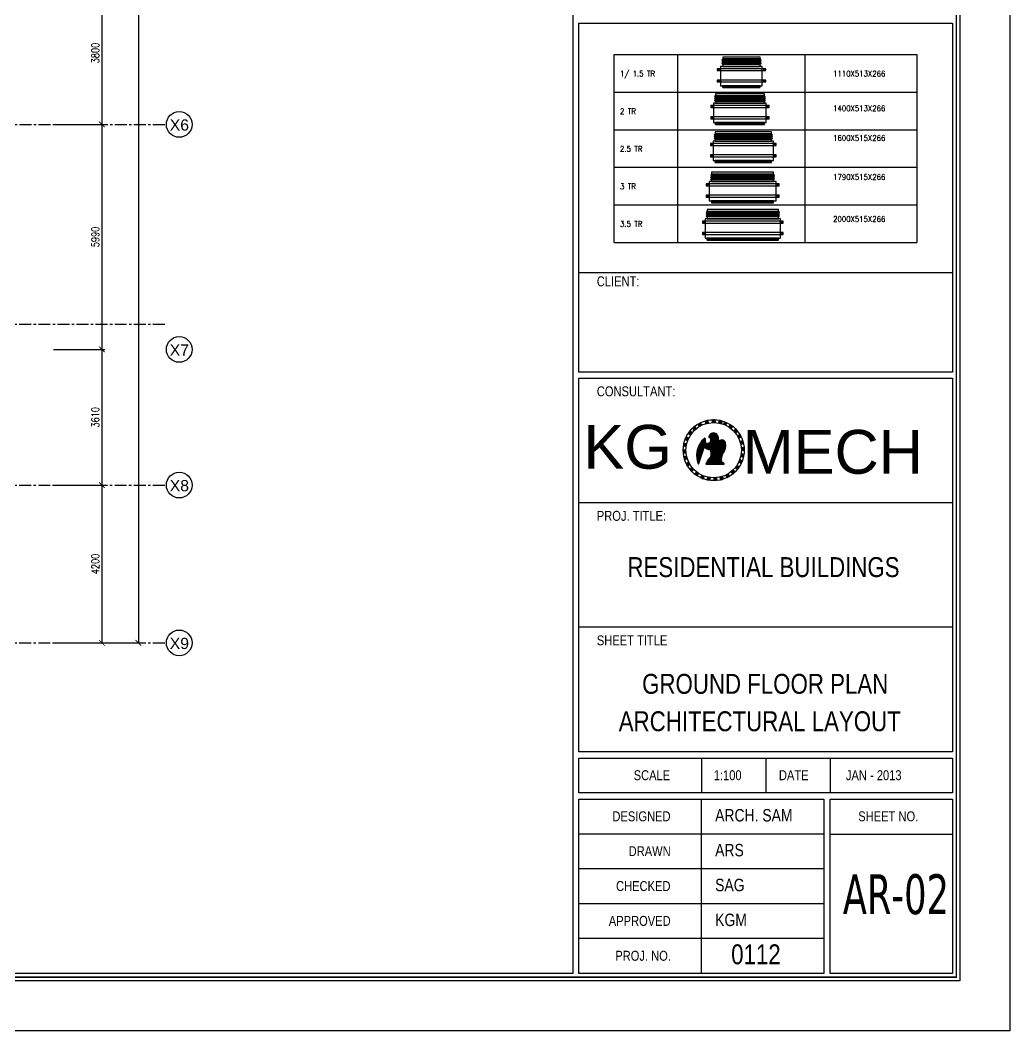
# Model space of a CAD drawing. Header units: millimetres. Extents: x -1288794 to 2153086, y -2701644 to -1335282.
# Drawn here: x 1125857 to 1152201, y -1519494 to -1492595 of the extents above; entities that cross this region are included whole.
import ezdxf
from ezdxf.enums import TextEntityAlignment as Align

# ---------------------------------------------------------------- set-up
doc = ezdxf.new("R2010")
doc.units = ezdxf.units.MM
doc.header["$LTSCALE"] = 100
doc.header["$PDMODE"] = 34
doc.linetypes.add('CENTER', pattern=[50.8, 31.75, -6.35, 6.35, -6.35])
for name, color, linetype in [('A-ANNO-DIMS', 1, 'Continuous'), ('A-ANNO-SYMB', 33, 'Continuous'), ('A-ANNO-TEXT', 8, 'Continuous'), ('A-GRID', 253, 'CENTER'), ('AC-HLTEXT', 100, 'Continuous'), ('DAIMENTION', 32, 'Continuous'), ('FCU-AC', 160, 'Continuous'), ('LOGO LINE', 7, 'Continuous'), ('LOGO1LINE', 7, 'Continuous'), ('TEXT', 4, 'Continuous')]:
    doc.layers.add(name, color=color, linetype=linetype)
doc.styles.add('ISTILO', font='sanss___.ttf', dxfattribs={"width": 0.8, "height": 400})
doc.styles.add('MKL', font='swisse.ttf')
doc.styles.add('ROMANS', font='romans.shx', dxfattribs={"width": 0.8})
doc.styles.add('SANSSERIF', font='sas_____.pfb')
doc.styles.add('TAHOMA', font='tahoma.ttf', dxfattribs={"width": 0.7})
doc.dimstyles.new('100 of DIM2', dxfattribs={"dimscale": 0, "dimtxt": 200, "dimasz": 150, "dimexe": 75, "dimexo": 200, "dimgap": 75, "dimtad": 1, "dimdec": 0, "dimrnd": 5, "dimzin": 0, "dimdsep": 46, "dimtxsty": 'ROMANS', "dimblk": 'ARCHTICK', "dimcen": 100, "dimclrd": 94, "dimclre": 94, "dimclrt": 2, "dimadec": 0, "dimazin": 0, "dimtfac": 1, "dimtdec": 0, "dimtofl": 0, "dimtmove": 2, "dimatfit": 3, "dimldrblk": 'OPEN90', "dimfxl": 75, "dimtolj": 1, "dimtzin": 0, "dimarcsym": 0})

# ---------------------------------------------------------------- blocks, each defined once
blk = doc.blocks.new('_ArchTick')
at = {"color": 0, "linetype": 'ByBlock', "const_width": 0.15}
blk.add_lwpolyline([(-0.5, -0.5), (0.5, 0.5)], dxfattribs=at)
blk = doc.blocks.new('*D607')
at = {"layer": 'A-ANNO-DIMS', "color": 94, "lineweight": -2, "ltscale": 3, "transparency": 16777216}
for p, q in [((1126848, -1473969), (1129078, -1473969)), ((1129003, -1473969), (1129003, -1509169)), ((1126848, -1509169), (1129078, -1509169))]:
    blk.add_line(p, q, dxfattribs=at)
at = {"layer": 'Defpoints', "color": 0, "ltscale": 3, "transparency": 16777216}
for p in [(1126648, -1473969), (1126648, -1509169), (1129003, -1509169)]:
    blk.add_point(p, dxfattribs=at)
at = {"layer": 'A-ANNO-DIMS', "color": 94, "lineweight": -2, "ltscale": 3, "transparency": 16777216, "xscale": 150, "yscale": 150, "zscale": 150}
for p, rotation in [((1129003, -1473969), 90), ((1129003, -1509169), 270)]:
    blk.add_blockref('_ArchTick', p, dxfattribs=dict(at, rotation=rotation))
at = {"layer": 'A-ANNO-DIMS', "color": 2, "ltscale": 3, "transparency": 16777216, "insert": (1128828, -1491569), "char_height": 200, "attachment_point": 5, "rotation": 90, "style": 'ROMANS'}
blk.add_mtext('\\A1;35200', dxfattribs=at)
blk = doc.blocks.new('_Open90')
at = {"color": 0, "linetype": 'ByBlock', "lineweight": -2}
for p, q in [((0, 0), (-1, 0)), ((-0.5, 0.5), (0, 0)), ((0, 0), (-0.5, -0.5))]:
    blk.add_line(p, q, dxfattribs=at)
blk = doc.blocks.new('*D612')
at = {"layer": 'A-ANNO-DIMS', "color": 94, "lineweight": -2, "ltscale": 3, "transparency": 16777216}
for p, q in [((1126739, -1491569), (1128106, -1491569)), ((1128031, -1491569), (1128031, -1495369)), ((1126739, -1495369), (1128106, -1495369))]:
    blk.add_line(p, q, dxfattribs=at)
at = {"layer": 'Defpoints', "color": 0, "ltscale": 3, "transparency": 16777216}
for p in [(1126539, -1491569), (1126539, -1495369), (1128031, -1495369)]:
    blk.add_point(p, dxfattribs=at)
at = {"layer": 'A-ANNO-DIMS', "color": 94, "lineweight": -2, "ltscale": 3, "transparency": 16777216, "xscale": 150, "yscale": 150, "zscale": 150}
for p, rotation in [((1128031, -1491569), 90), ((1128031, -1495369), 270)]:
    blk.add_blockref('_ArchTick', p, dxfattribs=dict(at, rotation=rotation))
at = {"layer": 'A-ANNO-DIMS', "color": 2, "ltscale": 3, "transparency": 16777216, "insert": (1127856, -1493469), "char_height": 200, "attachment_point": 5, "rotation": 90, "style": 'ROMANS'}
blk.add_mtext('\\A1;3800', dxfattribs=at)
blk = doc.blocks.new('*D613')
at = {"layer": 'A-ANNO-DIMS', "color": 94, "lineweight": -2, "ltscale": 3, "transparency": 16777216}
for p, q in [((1126739, -1495369), (1128106, -1495369)), ((1128031, -1495369), (1128031, -1501359)), ((1126739, -1501359), (1128106, -1501359))]:
    blk.add_line(p, q, dxfattribs=at)
at = {"layer": 'Defpoints', "color": 0, "ltscale": 3, "transparency": 16777216}
for p in [(1126539, -1495369), (1126539, -1501359), (1128031, -1501359)]:
    blk.add_point(p, dxfattribs=at)
at = {"layer": 'A-ANNO-DIMS', "color": 94, "lineweight": -2, "ltscale": 3, "transparency": 16777216, "xscale": 150, "yscale": 150, "zscale": 150}
for p, rotation in [((1128031, -1495369), 90), ((1128031, -1501359), 270)]:
    blk.add_blockref('_ArchTick', p, dxfattribs=dict(at, rotation=rotation))
at = {"layer": 'A-ANNO-DIMS', "color": 2, "ltscale": 3, "transparency": 16777216, "insert": (1127856, -1498364), "char_height": 200, "attachment_point": 5, "rotation": 90, "style": 'ROMANS'}
blk.add_mtext('\\A1;5990', dxfattribs=at)
blk = doc.blocks.new('*D614')
at = {"layer": 'A-ANNO-DIMS', "color": 94, "lineweight": -2, "ltscale": 3, "transparency": 16777216}
for p, q in [((1126739, -1501359), (1128106, -1501359)), ((1128031, -1501359), (1128031, -1504969)), ((1126739, -1504969), (1128106, -1504969))]:
    blk.add_line(p, q, dxfattribs=at)
at = {"layer": 'Defpoints', "color": 0, "ltscale": 3, "transparency": 16777216}
for p in [(1126539, -1501359), (1126539, -1504969), (1128031, -1504969)]:
    blk.add_point(p, dxfattribs=at)
at = {"layer": 'A-ANNO-DIMS', "color": 94, "lineweight": -2, "ltscale": 3, "transparency": 16777216, "xscale": 150, "yscale": 150, "zscale": 150}
for p, rotation in [((1128031, -1501359), 90), ((1128031, -1504969), 270)]:
    blk.add_blockref('_ArchTick', p, dxfattribs=dict(at, rotation=rotation))
at = {"layer": 'A-ANNO-DIMS', "color": 2, "ltscale": 3, "transparency": 16777216, "insert": (1127856, -1503164), "char_height": 200, "attachment_point": 5, "rotation": 90, "style": 'ROMANS'}
blk.add_mtext('\\A1;3610', dxfattribs=at)
blk = doc.blocks.new('*D615')
at = {"layer": 'A-ANNO-DIMS', "color": 94, "lineweight": -2, "ltscale": 3, "transparency": 16777216}
for p, q in [((1126739, -1504969), (1128106, -1504969)), ((1128031, -1504969), (1128031, -1509169)), ((1126739, -1509169), (1128106, -1509169))]:
    blk.add_line(p, q, dxfattribs=at)
at = {"layer": 'Defpoints', "color": 0, "ltscale": 3, "transparency": 16777216}
for p in [(1126539, -1504969), (1126539, -1509169), (1128031, -1509169)]:
    blk.add_point(p, dxfattribs=at)
at = {"layer": 'A-ANNO-DIMS', "color": 94, "lineweight": -2, "ltscale": 3, "transparency": 16777216, "xscale": 150, "yscale": 150, "zscale": 150}
for p, rotation in [((1128031, -1504969), 90), ((1128031, -1509169), 270)]:
    blk.add_blockref('_ArchTick', p, dxfattribs=dict(at, rotation=rotation))
at = {"layer": 'A-ANNO-DIMS', "color": 2, "ltscale": 3, "transparency": 16777216, "insert": (1127856, -1507069), "char_height": 200, "attachment_point": 5, "rotation": 90, "style": 'ROMANS'}
blk.add_mtext('\\A1;4200', dxfattribs=at)
blk = doc.blocks.new('fcu 3.5 tr')
at = {"layer": 'FCU-AC'}
h = blk.add_hatch(dxfattribs=at)
h.set_pattern_fill('NET', color=3)
h.paths.add_polyline_path([(100970, -1580238), (99070, -1580238), (99070, -1580288), (100970, -1580288)])
at = {"layer": 'FCU-AC', "color": 1}
for p, q in [((100970, -1579475), (99070, -1579475)), ((99070, -1579475), (99070, -1579525)), ((100970, -1579525), (100970, -1579475)), ((99070, -1579525), (100970, -1579525)), ((100970, -1579675), (99070, -1579675)), ((99070, -1579675), (99070, -1579725)), ((99070, -1579725), (100970, -1579725)), ((100970, -1579725), (100970, -1579675))]:
    blk.add_line(p, q, dxfattribs=at)
at = {"layer": 'FCU-AC'}
for p, q in [((99045, -1579550), (99070, -1579525)), ((100995, -1579550), (99045, -1579550)), ((99045, -1579550), (99070, -1579575)), ((99045, -1579600), (99070, -1579575)), ((100995, -1579600), (99045, -1579600)), ((99045, -1579600), (99070, -1579625)), ((99045, -1579650), (99070, -1579625)), ((100995, -1579650), (99045, -1579650)), ((99045, -1579650), (99070, -1579675)), ((100970, -1579525), (99070, -1579525)), ((100970, -1579575), (99070, -1579575)), ((100970, -1579575), (99070, -1579575)), ((100970, -1579625), (99070, -1579625)), ((100970, -1579625), (99070, -1579625)), ((100995, -1579550), (100970, -1579525)), ((100995, -1579550), (100970, -1579575)), ((100995, -1579600), (100970, -1579575)), ((100995, -1579600), (100970, -1579625)), ((100995, -1579650), (100970, -1579625)), ((100995, -1579650), (100970, -1579675))]:
    blk.add_line(p, q, dxfattribs=at)
blk.add_lwpolyline([(99020, -1580238), (101020, -1580238), (101020, -1579725), (99020, -1579725)], close=True, dxfattribs=at)
at = {"layer": 'FCU-AC', "color": 6}
for points in [[(98945, -1579838), (101095, -1579838), (101095, -1579788), (98945, -1579788)], [(98945, -1580138), (101095, -1580138), (101095, -1580088), (98945, -1580088)]]:
    blk.add_lwpolyline(points, close=True, dxfattribs=at)
at = {"layer": 'FCU-AC', "color": 3}
blk.add_lwpolyline([(99070, -1580288), (100970, -1580288), (100970, -1580238), (99070, -1580238)], close=True, dxfattribs=at)
at = {"layer": 'FCU-AC', "color": 6}
for centre in [(98982, -1579813), (101057, -1579813), (98982, -1580113), (101057, -1580113)]:
    blk.add_circle(centre, 12.5, dxfattribs=at)
blk = doc.blocks.new('fcu-1    1.5 tr')
h = blk.add_hatch()
h.set_pattern_fill('NET', color=3)
h.paths.add_polyline_path([(78733, -1589179), (77733, -1589179), (77733, -1589229), (78733, -1589229)])
at = {"color": 3}
blk.add_lwpolyline([(77733, -1589229), (78733, -1589229), (78733, -1589179), (77733, -1589179)], close=True, dxfattribs=at)
at = {"layer": 'FCU-AC', "color": 5}
for p, q in [((77733, -1588466), (77708, -1588491)), ((78758, -1588491), (77708, -1588491)), ((77733, -1588516), (77708, -1588491)), ((77733, -1588516), (77708, -1588541)), ((78758, -1588541), (77708, -1588541)), ((77733, -1588566), (77708, -1588541)), ((77733, -1588566), (77708, -1588591)), ((78758, -1588591), (77708, -1588591)), ((77733, -1588616), (77708, -1588591)), ((78733, -1588516), (77733, -1588516)), ((78733, -1588566), (77733, -1588566)), ((78758, -1588491), (78733, -1588466)), ((78758, -1588491), (78733, -1588516)), ((78758, -1588541), (78733, -1588516)), ((78758, -1588541), (78733, -1588566)), ((78758, -1588591), (78733, -1588566)), ((78758, -1588591), (78733, -1588616))]:
    blk.add_line(p, q, dxfattribs=at)
at = {"layer": 'FCU-AC', "color": 1}
for p, q in [((78733, -1588416), (77733, -1588416)), ((77733, -1588416), (77733, -1588466)), ((77733, -1588466), (78733, -1588466)), ((78733, -1588616), (77733, -1588616)), ((77733, -1588616), (77733, -1588666)), ((78733, -1588466), (78733, -1588416)), ((78733, -1588666), (78733, -1588616)), ((77733, -1588666), (78733, -1588666))]:
    blk.add_line(p, q, dxfattribs=at)
at = {"layer": 'FCU-AC'}
for p, q in [((78733, -1588466), (77733, -1588466)), ((78788, -1588666), (77678, -1588666)), ((77678, -1588666), (77678, -1589179)), ((78788, -1589179), (78788, -1588666)), ((77678, -1589179), (78788, -1589179))]:
    blk.add_line(p, q, dxfattribs=at)
at = {"layer": 'FCU-AC', "color": 2}
for p, q in [((78733, -1588516), (77733, -1588516)), ((78733, -1588566), (77733, -1588566))]:
    blk.add_line(p, q, dxfattribs=at)
at = {"layer": 'FCU-AC', "color": 6}
for points in [[(77583, -1588779), (78883, -1588779), (78883, -1588729), (77583, -1588729)], [(77583, -1589079), (78883, -1589079), (78883, -1589029), (77583, -1589029)]]:
    blk.add_lwpolyline(points, close=True, dxfattribs=at)
for centre in [(77629, -1588755), (78837, -1588755), (77629, -1589055), (78837, -1589055)]:
    blk.add_circle(centre, 12.5, dxfattribs=at)
blk = doc.blocks.new('fcu 2 tr')
h = blk.add_hatch()
h.set_pattern_fill('NET', color=3)
h.paths.add_polyline_path([(80954, -1588493), (79654, -1588493), (79654, -1588543), (80954, -1588543)])
at = {"layer": 'FCU-AC'}
for p, q in [((79654, -1587780), (79629, -1587805)), ((80979, -1587805), (79629, -1587805)), ((79654, -1587830), (79629, -1587805)), ((79654, -1587830), (79629, -1587855)), ((80954, -1587780), (79654, -1587780)), ((80954, -1587830), (79654, -1587830)), ((80954, -1587830), (79654, -1587830)), ((80954, -1587780), (80979, -1587805)), ((80954, -1587830), (80979, -1587805)), ((80954, -1587830), (80979, -1587855)), ((80979, -1587855), (79629, -1587855)), ((79654, -1587880), (79629, -1587855)), ((79654, -1587880), (79629, -1587905)), ((80979, -1587905), (79629, -1587905)), ((79654, -1587930), (79629, -1587905)), ((80954, -1587880), (79654, -1587880)), ((80954, -1587880), (79654, -1587880)), ((80954, -1587880), (80979, -1587855)), ((80954, -1587880), (80979, -1587905)), ((80954, -1587930), (80979, -1587905))]:
    blk.add_line(p, q, dxfattribs=at)
at = {"layer": 'FCU-AC', "color": 1}
for p, q in [((80954, -1587730), (79654, -1587730)), ((79654, -1587730), (79654, -1587780)), ((79654, -1587780), (80954, -1587780)), ((80954, -1587780), (80954, -1587730)), ((80954, -1587930), (79654, -1587930)), ((79654, -1587930), (79654, -1587980)), ((79654, -1587980), (80954, -1587980)), ((80954, -1587980), (80954, -1587930))]:
    blk.add_line(p, q, dxfattribs=at)
at = {"layer": 'FCU-AC', "color": 6}
for points in [[(79529, -1588093), (81079, -1588093), (81079, -1588043), (79529, -1588043)], [(79529, -1588393), (81079, -1588393), (81079, -1588343), (79529, -1588343)]]:
    blk.add_lwpolyline(points, close=True, dxfattribs=at)
at = {"layer": 'FCU-AC'}
blk.add_lwpolyline([(79604, -1588493), (81004, -1588493), (81004, -1587980), (79604, -1587980)], close=True, dxfattribs=at)
at = {"layer": 'FCU-AC', "color": 3}
blk.add_lwpolyline([(79654, -1588543), (80954, -1588543), (80954, -1588493), (79654, -1588493)], close=True, dxfattribs=at)
at = {"layer": 'FCU-AC', "color": 6}
for centre in [(79566, -1588068), (81041, -1588068), (79566, -1588368), (81041, -1588368)]:
    blk.add_circle(centre, 12.5, dxfattribs=at)
blk = doc.blocks.new('fcu 2.5 tr')
h = blk.add_hatch()
h.set_pattern_fill('NET', color=3)
h.paths.add_polyline_path([(83172, -1587743), (81672, -1587743), (81672, -1587793), (83172, -1587793)])
at = {"layer": 'FCU-AC'}
for p, q in [((81672, -1587030), (81647, -1587055)), ((83172, -1587030), (81672, -1587030)), ((83197, -1587055), (83172, -1587030)), ((83197, -1587055), (81647, -1587055)), ((81672, -1587080), (81647, -1587055)), ((81672, -1587080), (81647, -1587105)), ((83197, -1587105), (81647, -1587105)), ((81672, -1587130), (81647, -1587105)), ((81672, -1587130), (81647, -1587155)), ((83197, -1587155), (81647, -1587155)), ((81672, -1587180), (81647, -1587155)), ((83172, -1587080), (81672, -1587080)), ((83172, -1587080), (81672, -1587080)), ((83172, -1587130), (81672, -1587130)), ((83172, -1587130), (81672, -1587130)), ((83197, -1587055), (83172, -1587080)), ((83197, -1587105), (83172, -1587080)), ((83197, -1587105), (83172, -1587130)), ((83197, -1587155), (83172, -1587130)), ((83197, -1587155), (83172, -1587180))]:
    blk.add_line(p, q, dxfattribs=at)
at = {"layer": 'FCU-AC', "color": 1}
for p, q in [((83172, -1586980), (81672, -1586980)), ((81672, -1586980), (81672, -1587030)), ((81672, -1587030), (83172, -1587030)), ((83172, -1587030), (83172, -1586980)), ((83172, -1587180), (81672, -1587180)), ((81672, -1587180), (81672, -1587230)), ((81672, -1587230), (83172, -1587230)), ((83172, -1587230), (83172, -1587180))]:
    blk.add_line(p, q, dxfattribs=at)
at = {"layer": 'FCU-AC', "color": 6}
for points in [[(81547, -1587343), (83297, -1587343), (83297, -1587293), (81547, -1587293)], [(81547, -1587643), (83297, -1587643), (83297, -1587593), (81547, -1587593)]]:
    blk.add_lwpolyline(points, close=True, dxfattribs=at)
at = {"layer": 'FCU-AC'}
blk.add_lwpolyline([(81622, -1587743), (83222, -1587743), (83222, -1587230), (81622, -1587230)], close=True, dxfattribs=at)
at = {"layer": 'FCU-AC', "color": 3}
blk.add_lwpolyline([(81672, -1587793), (83172, -1587793), (83172, -1587743), (81672, -1587743)], close=True, dxfattribs=at)
at = {"layer": 'FCU-AC', "color": 6}
for centre in [(81584, -1587318), (83259, -1587318), (81584, -1587618), (83259, -1587618)]:
    blk.add_circle(centre, 12.5, dxfattribs=at)
blk = doc.blocks.new('fcu 3 tr')
h = blk.add_hatch()
h.set_pattern_fill('NET', color=3)
h.paths.add_polyline_path([(86304, -1585367), (84654, -1585367), (84654, -1585417), (86304, -1585417)])
at = {"layer": 'FCU-AC', "color": 1}
for p, q in [((86304, -1584604), (84654, -1584604)), ((84654, -1584604), (84654, -1584654)), ((86304, -1584654), (86304, -1584604)), ((84654, -1584654), (86304, -1584654)), ((86304, -1584804), (84654, -1584804)), ((84654, -1584804), (84654, -1584854)), ((84654, -1584854), (86304, -1584854)), ((86304, -1584854), (86304, -1584804))]:
    blk.add_line(p, q, dxfattribs=at)
at = {"layer": 'FCU-AC'}
for p, q in [((84654, -1584654), (84629, -1584679)), ((86329, -1584679), (84629, -1584679)), ((84654, -1584704), (84629, -1584679)), ((84654, -1584704), (84629, -1584729)), ((86329, -1584729), (84629, -1584729)), ((84654, -1584754), (84629, -1584729)), ((84654, -1584754), (84629, -1584779)), ((86329, -1584779), (84629, -1584779)), ((84654, -1584804), (84629, -1584779)), ((86304, -1584654), (84654, -1584654)), ((86304, -1584704), (84654, -1584704)), ((86304, -1584704), (84654, -1584704)), ((86304, -1584754), (84654, -1584754)), ((86304, -1584754), (84654, -1584754)), ((86304, -1584654), (86329, -1584679)), ((86304, -1584704), (86329, -1584679)), ((86304, -1584704), (86329, -1584729)), ((86304, -1584754), (86329, -1584729)), ((86304, -1584754), (86329, -1584779)), ((86304, -1584804), (86329, -1584779))]:
    blk.add_line(p, q, dxfattribs=at)
blk.add_lwpolyline([(84584, -1585367), (86374, -1585367), (86374, -1584854), (84584, -1584854)], close=True, dxfattribs=at)
at = {"layer": 'FCU-AC', "color": 6}
for points in [[(84504, -1584967), (86454, -1584967), (86454, -1584917), (84504, -1584917)], [(84504, -1585267), (86454, -1585267), (86454, -1585217), (84504, -1585217)]]:
    blk.add_lwpolyline(points, close=True, dxfattribs=at)
at = {"layer": 'FCU-AC', "color": 3}
blk.add_lwpolyline([(84654, -1585417), (86304, -1585417), (86304, -1585367), (84654, -1585367)], close=True, dxfattribs=at)
at = {"layer": 'FCU-AC', "color": 6}
for centre in [(84544, -1584942), (86414, -1584942), (84544, -1585242), (86414, -1585242)]:
    blk.add_circle(centre, 12.5, dxfattribs=at)

msp = doc.modelspace()

# ---------------------------------------------------------------- hatches: boundary and pattern name
h = msp.add_hatch()
h.set_pattern_fill('ANSI36', color=6, scale=36.666455, angle=25.71429, style=0)
h.set_pattern_definition([(70.71429, (1144759.5666, -1506959.146), (-1.677009, 9.0844575), [11.458267, -2.291653, 0, -2.291653])])
h.paths.add_polyline_path([(1143966.7, -1503308.5, 0.0225273), (1143902.4, -1503343.1), (1143934.3, -1503409.5, -0.0247745), (1143998.5, -1503374.6)])
h = msp.add_hatch()
h.set_pattern_fill('ANSI36', color=6, scale=36.666455, angle=167.14286, style=0)
h.set_pattern_definition([(212.14286, (1145751.5984, -1501492.5794), (-4.352928, -8.148113), [11.458267, -2.291653, 0, -2.291653])])
h.paths.add_polyline_path([(1144095.4, -1503259.6, -0.0225273), (1144167.2, -1503246.6), (1144183.6, -1503318.4, 0.0247745), (1144111.7, -1503331.1)])
h = msp.add_hatch()
h.set_pattern_fill('ANSI36', color=6, scale=36.666455, angle=180, style=0)
h.set_pattern_definition([(225, (1145153.068, -1501217.206), (-2.4306655, -8.91244), [11.458267, -2.291653, 0, -2.291653])])
h.paths.add_polyline_path([(1144283.5, -1503228.2, -0.0225273), (1144356.4, -1503231.5), (1144356.4, -1503305.1, 0.0247745), (1144283.5, -1503301.5)])
h = msp.add_hatch()
h.set_pattern_fill('ANSI36', color=6, scale=36.666455, angle=-167.14286, style=0)
h.set_pattern_definition([(237.85714, (1144510.108, -1501087.4032), (-0.386519, -9.229861), [11.458267, -2.291653, 0, -2.291653])])
h.paths.add_polyline_path([(1144470.8, -1503241.5, -0.0225273), (1144541.2, -1503260.9), (1144524.8, -1503332.7, 0.0247745), (1144454.4, -1503313)])
h = msp.add_hatch()
h.set_pattern_fill('ANSI36', color=6, scale=36.666455, angle=-25.71429, style=0)
h.set_pattern_definition([(19.28571, (1142310.6794, -1506204.5415), (6.056917, 6.975205), [11.458267, -2.291653, 0, -2.291653])])
h.paths.add_polyline_path([(1144670.5, -1503308.5, 0.0225273), (1144603.3, -1503279.8), (1144571.4, -1503346.2, -0.0247745), (1144638.7, -1503374.6)])
h = msp.add_hatch()
h.set_pattern_fill('ANSI36', color=6, scale=36.666455, angle=-38.57143, style=0)
h.set_pattern_definition([(6.42857, (1141879.2017, -1505703.449), (7.4571865, 5.452531), [11.458267, -2.291653, 0, -2.291653])])
h.paths.add_polyline_path([(1144824.3, -1503405.1, 0.0225273), (1144765.2, -1503362.2), (1144719.3, -1503419.8, -0.0247745), (1144778.6, -1503462.5)])
h = msp.add_hatch()
h.set_pattern_fill('ANSI36', color=6, scale=36.666455, angle=51.42857, style=0)
h.set_pattern_definition([(96.42857, (1145982.788, -1506478.658), (-5.452531, 7.4571865), [11.458267, -2.291653, 0, -2.291653])])
h.paths.add_polyline_path([(1143684.5, -1503533.6, 0.0225273), (1143641.6, -1503592.7), (1143699.1, -1503638.6, -0.0247745), (1143741.8, -1503579.3)])
h = msp.add_hatch()
h.set_pattern_fill('ANSI36', color=6, scale=36.666455, angle=38.57143, style=0)
h.set_pattern_definition([(83.57143, (1145398.2463, -1506787.814), (-3.656445, 8.4835216), [11.458267, -2.291653, 0, -2.291653])])
h.paths.add_polyline_path([(1143812.9, -1503405.1, 0.0225273), (1143757.9, -1503453.2), (1143803.8, -1503510.8, -0.0247745), (1143858.6, -1503462.5)])
h = msp.add_hatch()
h.set_pattern_fill('ANSI31', color=6, scale=36.45, style=0)
h.set_pattern_definition([(45, (1143735.0505, -1506308.6005), (-3.221755, 3.221755), [])])
h.paths.add_polyline_path([(1144241.8, -1504212.8, 0.1070133), (1144107, -1504413), (1144588.5, -1504413, 0.3835303), (1144595.6, -1504406.7, 0.674478), (1144538.8, -1504376.4), (1144523.3, -1504332.4, -0.1268388), (1144548.9, -1504147.3, 0.2280769), (1144635.7, -1503866.3, 0.6975506), (1144455.7, -1503805.9, 0.0308659), (1144435.7, -1503672.3, 0.880226), (1144189.7, -1503703.5), (1144211.6, -1503702.8, -1.0270626), (1144098.9, -1503836.1), (1144098.9, -1503747.1, 0.3506469), (1144080.5, -1503724.1, 0.2389572), (1144072.2, -1503726.2, 0.3170491), (1143905.9, -1504404.8, 0.7037758), (1143914.8, -1504404.6), (1144062.7, -1503950.3, 0.26839), (1144230.8, -1504017.3, -0.1721045)])
h = msp.add_hatch()
h.set_pattern_fill('ANSI36', color=6, scale=36.666455, angle=-51.42857, style=0)
h.set_pattern_definition([(353.57143, (1141570.0457, -1505118.9075), (8.4835216, 3.656445), [11.458267, -2.291653, 0, -2.291653])])
h.paths.add_polyline_path([(1144952.7, -1503533.6, 0.0225273), (1144904.6, -1503478.6), (1144847.1, -1503524.5, -0.0247745), (1144895.4, -1503579.3)])
h = msp.add_hatch()
h.set_pattern_fill('ANSI36', color=6, scale=36.666455, angle=-64.28571, style=0)
h.set_pattern_definition([(340.71429, (1141398.7136, -1504480.228), (9.0844575, 1.677009), [11.458267, -2.291653, 0, -2.291653])])
h.paths.add_polyline_path([(1145049.3, -1503687.4, 0.0225273), (1145014.7, -1503623), (1144948.4, -1503655, -0.0247745), (1144983.3, -1503719.2)])
h = msp.add_hatch()
h.set_pattern_fill('ANSI36', color=6, scale=36.666455, angle=77.14286, style=0)
h.set_pattern_definition([(122.14286, (1146876.3964, -1505515.0173), (-8.148113, 4.352928), [11.458267, -2.291653, 0, -2.291653])])
h.paths.add_polyline_path([(1143527.9, -1503858.8, 0.0225273), (1143514.8, -1503930.7), (1143586.7, -1503947, -0.0247745), (1143599.4, -1503875.1)])
h = msp.add_hatch()
h.set_pattern_fill('ANSI36', color=6, scale=36.666455, angle=64.28571, style=0)
h.set_pattern_definition([(109.28571, (1146483.8803, -1506047.1804), (-6.975205, 6.056917), [11.458267, -2.291653, 0, -2.291653])])
h.paths.add_polyline_path([(1143587.9, -1503687.4, 0.0225273), (1143559.2, -1503754.5), (1143625.5, -1503786.5, -0.0247745), (1143653.9, -1503719.2)])
h = msp.add_hatch()
h.set_pattern_fill('ANSI36', color=6, scale=36.666455, angle=-77.14286, style=0)
h.set_pattern_definition([(327.85714, (1141373.797, -1503819.436), (9.229861, -0.386519), [11.458267, -2.291653, 0, -2.291653])])
h.paths.add_polyline_path([(1145109.3, -1503858.8, 0.0225273), (1145089.9, -1503788.4), (1145018.1, -1503804.8, -0.0247745), (1145037.8, -1503875.1)])
h = msp.add_hatch()
h.set_pattern_fill('ANSI36', color=6, scale=36.666455, angle=90, style=0)
h.set_pattern_definition([(135, (1147140.654, -1504908.8536), (-8.9124403, 2.4306655), [11.458267, -2.291653, 0, -2.291653])])
h.paths.add_polyline_path([(1143507.5, -1504039.3, 0.0225273), (1143510.8, -1504112.2), (1143584.5, -1504112.2, -0.0247745), (1143580.9, -1504039.3)])
h = msp.add_hatch()
h.set_pattern_fill('ANSI36', color=6, scale=36.666455, angle=-102.85714, style=0)
h.set_pattern_definition([(302.14286, (1141760.802, -1502563.5037), (8.148113, -4.352928), [11.458267, -2.291653, 0, -2.291653])])
h.paths.add_polyline_path([(1145109.3, -1504219.7, 0.0225273), (1145122.4, -1504147.9), (1145050.5, -1504131.5, -0.0247745), (1145037.8, -1504203.4)])
h = msp.add_hatch()
h.set_pattern_fill('ANSI36', color=6, scale=36.666455, angle=-90, style=0)
h.set_pattern_definition([(315, (1141496.5447, -1503169.6674), (8.9124403, -2.4306655), [11.458267, -2.291653, 0, -2.291653])])
h.paths.add_polyline_path([(1145129.7, -1504039.3, 0.0225273), (1145126.4, -1503966.3), (1145052.7, -1503966.3, -0.0247745), (1145056.3, -1504039.3)])
h = msp.add_hatch()
h.set_pattern_fill('ANSI36', color=6, scale=36.666455, angle=102.85714, style=0)
h.set_pattern_definition([(147.85714, (1147263.4017, -1504259.085), (-9.229861, 0.386519), [11.458267, -2.291653, 0, -2.291653])])
h.paths.add_polyline_path([(1143527.9, -1504219.7, 0.0225273), (1143547.3, -1504290.2), (1143619.1, -1504273.8, -0.0247745), (1143599.4, -1504203.4)])
h = msp.add_hatch()
h.set_pattern_fill('ANSI36', color=6, scale=36.666455, angle=115.71429, style=0)
h.set_pattern_definition([(160.71429, (1147238.485, -1503598.293), (-9.0844575, -1.677009), [11.458267, -2.291653, 0, -2.291653])])
h.paths.add_polyline_path([(1143587.9, -1504391.2, 0.0225273), (1143622.5, -1504455.5), (1143688.8, -1504423.5, -0.0247745), (1143653.9, -1504359.4)])
h = msp.add_hatch()
h.set_pattern_fill('ANSI36', color=6, scale=36.666455, angle=-128.57143, style=0)
h.set_pattern_definition([(276.42857, (1142654.4106, -1501599.863), (5.452531, -7.4571865), [11.458267, -2.291653, 0, -2.291653])])
h.paths.add_polyline_path([(1144952.7, -1504545, 0.0225273), (1144995.6, -1504485.8), (1144938.1, -1504439.9, -0.0247745), (1144895.4, -1504499.2)])
h = msp.add_hatch()
h.set_pattern_fill('ANSI36', color=6, scale=36.666455, angle=-115.71429, style=0)
h.set_pattern_definition([(289.28571, (1142153.318, -1502031.3406), (6.975205, -6.056917), [11.458267, -2.291653, 0, -2.291653])])
h.paths.add_polyline_path([(1145049.3, -1504391.2, 0.0225273), (1145078, -1504324), (1145011.7, -1504292, -0.0247745), (1144983.3, -1504359.4)])
h = msp.add_hatch()
h.set_pattern_fill('ANSI36', color=6, scale=36.666455, angle=128.57143, style=0)
h.set_pattern_definition([(173.57143, (1147067.153, -1502959.6135), (-8.4835216, -3.656445), [11.458267, -2.291653, 0, -2.291653])])
h.paths.add_polyline_path([(1143684.5, -1504545, 0.0225273), (1143732.6, -1504600), (1143790.1, -1504554, -0.0247745), (1143741.8, -1504499.2)])
h = msp.add_hatch()
h.set_pattern_fill('ANSI36', color=6, scale=36.666455, angle=141.42857, style=0)
h.set_pattern_definition([(186.42857, (1146757.997, -1502375.072), (-7.4571865, -5.452531), [11.458267, -2.291653, 0, -2.291653])])
h.paths.add_polyline_path([(1143812.9, -1504673.4, 0.0225273), (1143872, -1504716.3), (1143917.9, -1504658.7, -0.0247745), (1143858.6, -1504616)])
h = msp.add_hatch()
h.set_pattern_fill('ANSI36', color=6, scale=36.666455, angle=154.28571, style=0)
h.set_pattern_definition([(199.28571, (1146326.519, -1501873.9795), (-6.056917, -6.975205), [11.458267, -2.291653, 0, -2.291653])])
h.paths.add_polyline_path([(1143966.7, -1504770, 0.0225273), (1144033.9, -1504798.7), (1144065.8, -1504732.3, -0.0247745), (1143998.5, -1504703.9)])
h = msp.add_hatch()
h.set_pattern_fill('ANSI36', color=6, scale=36.666455, angle=-154.28571, style=0)
h.set_pattern_definition([(250.71429, (1143877.632, -1501119.375), (1.677009, -9.0844575), [11.458267, -2.291653, 0, -2.291653])])
h.paths.add_polyline_path([(1144670.5, -1504770, 0.0225273), (1144734.8, -1504735.4), (1144702.9, -1504669, -0.0247745), (1144638.7, -1504703.9)])
h = msp.add_hatch()
h.set_pattern_fill('ANSI36', color=6, scale=36.666455, angle=-141.42857, style=0)
h.set_pattern_definition([(263.57143, (1143238.9523, -1501290.707), (3.656445, -8.4835216), [11.458267, -2.291653, 0, -2.291653])])
h.paths.add_polyline_path([(1144824.3, -1504673.4, 0.0225273), (1144879.3, -1504625.3), (1144833.4, -1504567.7, -0.0247745), (1144778.6, -1504616)])
h = msp.add_hatch()
h.set_pattern_fill('ANSI36', color=6, scale=36.666455, angle=167.14286, style=0)
h.set_pattern_definition([(212.14286, (1145794.356, -1501481.4634), (-4.352928, -8.148113), [11.458267, -2.291653, 0, -2.291653])])
h.paths.add_polyline_path([(1144138.1, -1504830, 0.0225273), (1144210, -1504843), (1144226.4, -1504771.2, -0.0247745), (1144154.4, -1504758.5)])
h = msp.add_hatch()
h.set_pattern_fill('ANSI36', color=6, scale=36.666455, angle=180, style=0)
h.set_pattern_definition([(225, (1145188.1924, -1501217.206), (-2.4306655, -8.9124403), [11.458267, -2.291653, 0, -2.291653])])
h.paths.add_polyline_path([(1144318.6, -1504850.3, 0.0225273), (1144391.6, -1504847), (1144391.6, -1504773.4, -0.0247745), (1144318.6, -1504777)])
h = msp.add_hatch()
h.set_pattern_fill('ANSI36', color=6, scale=36.666455, angle=-167.14286, style=0)
h.set_pattern_definition([(237.85714, (1144538.4236, -1501094.458), (-0.386519, -9.229861), [11.458267, -2.291653, 0, -2.291653])])
h.paths.add_polyline_path([(1144499.1, -1504830, 0.0225273), (1144569.5, -1504810.5), (1144553.1, -1504738.7, -0.0247745), (1144482.8, -1504758.5)])

# ---------------------------------------------------------------- linework, layer by layer
at = {"color": 6}
for p, q in [((1143934.3, -1503409.5), (1143902.5, -1503343.4)), ((1143934.3, -1503409.5), (1143902.5, -1503343.4)), ((1143998.5, -1503374.6), (1143966.7, -1503308.5)), ((1143998.5, -1503374.6), (1143966.7, -1503308.5)), ((1144111.7, -1503331.1), (1144095.4, -1503259.6)), ((1144111.7, -1503331.1), (1144095.4, -1503259.6)), ((1144183.6, -1503318.4), (1144167.3, -1503246.9)), ((1144283.5, -1503301.5), (1144283.5, -1503228.2)), ((1144283.5, -1503301.5), (1144283.5, -1503228.2)), ((1144356.4, -1503305.1), (1144356.4, -1503231.8)), ((1144356.4, -1503305.1), (1144356.4, -1503231.8)), ((1144454.4, -1503313), (1144470.8, -1503241.5)), ((1144454.4, -1503313), (1144470.8, -1503241.5)), ((1144524.8, -1503332.7), (1144541.1, -1503261.2)), ((1144524.8, -1503332.7), (1144541.1, -1503261.2)), ((1144638.7, -1503374.6), (1144670.5, -1503308.5)), ((1144638.7, -1503374.6), (1144670.5, -1503308.5)), ((1144719.3, -1503419.8), (1144765, -1503362.5)), ((1144719.3, -1503419.8), (1144765, -1503362.5)), ((1143699.1, -1503638.6), (1143641.8, -1503592.9)), ((1143699.1, -1503638.6), (1143641.8, -1503592.9)), ((1143741.8, -1503579.3), (1143684.5, -1503533.6)), ((1143741.8, -1503579.3), (1143684.5, -1503533.6)), ((1143803.8, -1503510.8), (1143758.1, -1503453.5)), ((1143803.8, -1503510.8), (1143758.1, -1503453.5)), ((1143858.6, -1503462.5), (1143812.9, -1503405.1)), ((1143858.6, -1503462.5), (1143812.9, -1503405.1)), ((1144778.6, -1503462.5), (1144824.3, -1503405.1)), ((1144778.6, -1503462.5), (1144824.3, -1503405.1)), ((1144847.1, -1503524.5), (1144904.4, -1503478.8)), ((1144847.1, -1503524.5), (1144904.4, -1503478.8)), ((1144895.4, -1503579.3), (1144952.7, -1503533.6)), ((1144895.4, -1503579.3), (1144952.7, -1503533.6)), ((1144948.4, -1503655), (1145014.4, -1503623.2)), ((1144948.4, -1503655), (1145014.4, -1503623.2)), ((1143599.4, -1503875.1), (1143527.9, -1503858.8)), ((1143599.4, -1503875.1), (1143527.9, -1503858.8)), ((1143625.5, -1503786.5), (1143559.5, -1503754.7)), ((1143625.5, -1503786.5), (1143559.5, -1503754.7)), ((1143653.9, -1503719.2), (1143587.9, -1503687.4)), ((1143653.9, -1503719.2), (1143587.9, -1503687.4)), ((1144098.9, -1503836.1), (1144098.9, -1503747.1)), ((1144189.7, -1503703.5), (1144211.6, -1503702.8)), ((1144983.3, -1503719.2), (1145049.3, -1503687.4)), ((1144983.3, -1503719.2), (1145049.3, -1503687.4)), ((1145018.1, -1503804.8), (1145089.6, -1503788.4)), ((1145018.1, -1503804.8), (1145089.6, -1503788.4)), ((1145037.8, -1503875.1), (1145109.3, -1503858.8)), ((1145037.8, -1503875.1), (1145109.3, -1503858.8)), ((1143580.9, -1504039.3), (1143507.5, -1504039.3)), ((1143580.9, -1504039.3), (1143507.5, -1504039.3)), ((1143584.5, -1504112.2), (1143511.2, -1504112.2)), ((1143584.5, -1504112.2), (1143511.2, -1504112.2)), ((1143586.7, -1503947), (1143515.2, -1503930.7)), ((1143586.7, -1503947), (1143515.2, -1503930.7)), ((1144062.7, -1503950.3), (1143914.8, -1504404.6)), ((1145050.5, -1504131.5), (1145122, -1504147.8)), ((1145050.5, -1504131.5), (1145122, -1504147.8)), ((1145052.7, -1503966.3), (1145126, -1503966.3)), ((1145052.7, -1503966.3), (1145126, -1503966.3)), ((1145056.3, -1504039.3), (1145129.7, -1504039.3)), ((1145056.3, -1504039.3), (1145129.7, -1504039.3)), ((1143599.4, -1504203.4), (1143527.9, -1504219.7)), ((1143599.4, -1504203.4), (1143527.9, -1504219.7)), ((1143619.1, -1504273.8), (1143547.6, -1504290.1)), ((1143619.1, -1504273.8), (1143547.6, -1504290.1)), ((1143653.9, -1504359.4), (1143587.9, -1504391.2)), ((1143653.9, -1504359.4), (1143587.9, -1504391.2)), ((1143688.8, -1504423.5), (1143622.8, -1504455.3)), ((1143688.8, -1504423.5), (1143622.8, -1504455.3)), ((1144107, -1504413), (1144588.5, -1504413)), ((1144523.3, -1504332.4), (1144538.8, -1504376.4)), ((1144938.1, -1504439.9), (1144995.4, -1504485.6)), ((1144938.1, -1504439.9), (1144995.4, -1504485.6)), ((1144983.3, -1504359.4), (1145049.3, -1504391.2)), ((1144983.3, -1504359.4), (1145049.3, -1504391.2)), ((1145011.7, -1504292), (1145077.7, -1504323.9)), ((1145011.7, -1504292), (1145077.7, -1504323.9)), ((1145037.8, -1504203.4), (1145109.3, -1504219.7)), ((1145037.8, -1504203.4), (1145109.3, -1504219.7)), ((1143741.8, -1504499.2), (1143684.5, -1504545)), ((1143741.8, -1504499.2), (1143684.5, -1504545)), ((1143790.1, -1504554), (1143732.8, -1504599.7)), ((1143790.1, -1504554), (1143732.8, -1504599.7)), ((1143858.6, -1504616), (1143812.9, -1504673.4)), ((1143858.6, -1504616), (1143812.9, -1504673.4)), ((1143917.9, -1504658.7), (1143872.2, -1504716)), ((1143917.9, -1504658.7), (1143872.2, -1504716)), ((1143998.5, -1504703.9), (1143966.7, -1504770)), ((1143998.5, -1504703.9), (1143966.7, -1504770)), ((1144065.8, -1504732.3), (1144034, -1504798.4)), ((1144065.8, -1504732.3), (1144034, -1504798.4)), ((1144638.7, -1504703.9), (1144670.5, -1504770)), ((1144638.7, -1504703.9), (1144670.5, -1504770)), ((1144702.9, -1504669), (1144734.7, -1504735.1)), ((1144702.9, -1504669), (1144734.7, -1504735.1)), ((1144778.6, -1504616), (1144824.3, -1504673.4)), ((1144778.6, -1504616), (1144824.3, -1504673.4)), ((1144833.4, -1504567.7), (1144879.1, -1504625.1)), ((1144833.4, -1504567.7), (1144879.1, -1504625.1)), ((1144895.4, -1504499.2), (1144952.7, -1504545)), ((1144895.4, -1504499.2), (1144952.7, -1504545)), ((1144154.4, -1504758.5), (1144138.1, -1504830)), ((1144154.4, -1504758.5), (1144138.1, -1504830)), ((1144226.4, -1504771.2), (1144210.1, -1504842.7)), ((1144226.4, -1504771.2), (1144210.1, -1504842.7)), ((1144318.6, -1504777), (1144318.6, -1504850.3)), ((1144318.6, -1504777), (1144318.6, -1504850.3)), ((1144391.6, -1504773.4), (1144391.6, -1504846.7)), ((1144391.6, -1504773.4), (1144391.6, -1504846.7)), ((1144482.8, -1504758.5), (1144499.1, -1504830)), ((1144482.8, -1504758.5), (1144499.1, -1504830)), ((1144553.1, -1504738.7), (1144569.4, -1504810.2)), ((1144553.1, -1504738.7), (1144569.4, -1504810.2))]:
    msp.add_line(p, q, dxfattribs=at)
for radius in [811.1, 737.7]:
    msp.add_circle((1144318.6, -1504039.3), radius, dxfattribs=at)
for centre, radius, start, end in [((1144314.7, -1503703.6), 125, 8.86708, 179.93696), ((1144470.4, -1504183.4), 606.4, 131.04915, 201.41384), ((1144078.4, -1503733.3), 9.44, 77.29223, 131.04915), ((1144075.3, -1503747.1), 23.6, 0, 77.29223), ((1144157.1, -1503771), 87.3, 228.24948, 51.30904), ((1143364.2, -1503900.3), 1095.5, 4.94242, 12.01413), ((1144534.6, -1503869.2), 101.2, 1.6654, 141.2563), ((1144300.3, -1503916.7), 339.2, 317.14623, 8.5385), ((1144204.7, -1503838.5), 180.7, 218.21967, 278.31391), ((1143960.7, -1504130.5), 292.9, 343.66509, 22.72588), ((1144895, -1504289.5), 374.1, 157.66136, 186.57627), ((1143910.3, -1504403.1), 4.72, 201.41384, 341.96166), ((1144636.6, -1504624), 570.1, 133.83872, 158.27138), ((1144561.1, -1504403), 34.7, 353.93332, 129.92852), ((1144588.5, -1504405.9), 7.08, 270, 353.93332)]:
    msp.add_arc(centre, radius, start, end, dxfattribs=at)
at = {"layer": 'A-ANNO-SYMB', "ltscale": 3}
for centre in [(1130089.4, -1495368.6), (1130089.4, -1501358.6), (1130089.4, -1504968.6), (1130089.4, -1509168.6)]:
    msp.add_circle(centre, 342.2, dxfattribs=at)
at = {"layer": 'A-GRID', "ltscale": 0.1}
for p, q in [((1086211.5, -1495368.6), (1129751.1, -1495368.6)), ((1086209.1, -1500687.6), (1129748.7, -1500687.6)), ((1086207.7, -1504968.6), (1129747.3, -1504968.6)), ((1086207.7, -1509168.6), (1129747.3, -1509168.6))]:
    msp.add_line(p, q, dxfattribs=at)
at = {"layer": 'DAIMENTION', "color": 3}
msp.add_line((1149729.9, -1493508.5), (1149729.9, -1498508.5), dxfattribs=at)
at = {"layer": 'FCU-AC', "color": 3}
for p, q in [((1141664.9, -1493508.5), (1149729.9, -1493508.5)), ((1141664.9, -1498508.5), (1141664.9, -1493508.5)), ((1143361.6, -1498508.5), (1143361.6, -1493508.5)), ((1146748.7, -1493508.5), (1146748.7, -1498508.5)), ((1141664.9, -1494508.5), (1149729.9, -1494508.5)), ((1141664.9, -1495508.5), (1149729.9, -1495508.5)), ((1141664.9, -1496508.5), (1149729.9, -1496508.5)), ((1141664.9, -1497508.5), (1149729.9, -1497508.5)), ((1141664.9, -1498508.5), (1149729.9, -1498508.5))]:
    msp.add_line(p, q, dxfattribs=at)
at = {"layer": 'LOGO LINE'}
msp.add_line((1140732.2, -1499307.1), (1150676.4, -1499307.1), dxfattribs=at)
msp.add_lwpolyline([(1152201.1, -1519493.9), (1073443, -1519493.9), (1073443, -1463806.4), (1152201.1, -1463806.4)], close=True, dxfattribs=at)
at = {"layer": 'LOGO1LINE'}
for p, q in [((1150676.4, -1505439.4), (1140732.2, -1505439.4)), ((1150676.4, -1508754.1), (1140732.2, -1508754.1)), ((1143993.3, -1512234.6), (1143993.3, -1513162.7)), ((1145706.6, -1512234.6), (1145706.6, -1513162.7)), ((1147420, -1512234.6), (1147420, -1513162.7)), ((1143993.3, -1517969.1), (1143993.3, -1513328.5)), ((1147254.3, -1514256.6), (1140732.2, -1514256.6)), ((1147420, -1514256.6), (1150676.4, -1514256.6)), ((1143993.3, -1515184.7), (1140732.2, -1515184.7)), ((1147254.3, -1515184.7), (1143993.3, -1515184.7)), ((1147254.3, -1516112.8), (1140732.2, -1516112.8)), ((1147254.3, -1517041), (1140732.2, -1517041))]:
    msp.add_line(p, q, dxfattribs=at)
for points in [[(1150875.2, -1518168), (1074768.9, -1518168), (1074768.9, -1465132.3), (1150875.2, -1465132.3)], [(1140566.5, -1517969.1), (1074967.8, -1517969.1), (1074967.8, -1465331.1), (1140566.5, -1465331.1)], [(1150676.4, -1501958.9), (1140732.2, -1501958.9), (1140732.2, -1492677.7), (1150676.4, -1492677.7)], [(1150676.4, -1512068.9), (1140732.2, -1512068.9), (1140732.2, -1502124.7), (1150676.4, -1502124.7)], [(1150676.4, -1513162.7), (1140732.2, -1513162.7), (1140732.2, -1512234.6), (1150676.4, -1512234.6)], [(1147254.3, -1517969.1), (1140732.2, -1517969.1), (1140732.2, -1513328.5), (1147254.3, -1513328.5)], [(1150676.4, -1517969.1), (1147420, -1517969.1), (1147420, -1513328.5), (1150676.4, -1513328.5)]]:
    msp.add_lwpolyline(points, close=True, dxfattribs=at)
at = {"layer": 'LOGO1LINE', "const_width": 39.8}
msp.add_lwpolyline([(1150775.7, -1518068.5), (1074868.4, -1518068.5), (1074868.4, -1465231.7), (1150775.7, -1465231.7)], close=True, dxfattribs=at)

# ---------------------------------------------------------------- block references
at = {"layer": 'FCU-AC'}
for name, p in [('fcu-1    1.5 tr', (1066825.2, 94841.3)), ('fcu 2 tr', (1064713.7, 93175.7))]:
    msp.add_blockref(name, p, dxfattribs=at)
at = {"layer": 'FCU-AC', "color": 3}
for name, p in [('fcu 2.5 tr', (1062685.2, 91413.6)), ('fcu 3 tr', (1059610.2, 87963.7)), ('fcu 3.5 tr', (1045075.3, 81842.5))]:
    msp.add_blockref(name, p, dxfattribs=at)

# ---------------------------------------------------------------- texts
at = {"color": 6, "style": 'MKL'}
for s, p in [('KG', (1140851, -1504533.8)), ('MECH', (1145091.4, -1504666.6))]:
    msp.add_text(s, height=1166.4, dxfattribs=at).set_placement(p)
at = {"layer": 'A-ANNO-TEXT', "style": 'SANSSERIF'}
for s, p in [('X6', (1130094, -1495533.2)), ('X7', (1130094, -1501523.2)), ('X8', (1130094, -1505133.2)), ('X9', (1130094, -1509333.2))]:
    msp.add_text(s, height=300, dxfattribs=at).set_placement(p, align=Align.CENTER)
at = {"layer": 'AC-HLTEXT', "style": 'ROMANS', "width": 0.9}
for s, p in [('1/ 1.5 TR ', (1141824.4, -1494093.1)), ('1110X513X266', (1147498.8, -1494093.1)), ('2 TR ', (1141824.4, -1495093.1)), ('1400X513X266', (1147498.8, -1495016.1)), ('1600X515X266', (1147498.8, -1495806.3)), ('2.5 TR ', (1141824.4, -1496093.1)), ('1790X515X266', (1147498.8, -1496844.3)), ('3 TR', (1141824.4, -1497093.1)), ('3.5 TR', (1141824.4, -1498093.1)), ('2000X515X266', (1147498.8, -1497963.7))]:
    msp.add_text(s, height=150, dxfattribs=at).set_placement(p)
at = {"layer": 'TEXT', "color": 7, "style": 'ISTILO', "width": 0.8}
for s, height, p in [('CLIENT:', 265.18, (1141206.9, -1499678.7)), ('CONSULTANT:', 265.179, (1141206.9, -1502605.4)), ('PROJ. TITLE:', 265.179, (1141206.9, -1505920)), ('SHEET TITLE', 265.179, (1141206.9, -1509234.7)), ('SCALE', 265.18, (1142187.7, -1512823.7)), ('1:100', 265.18, (1144319.8, -1512823.7)), ('DATE', 265.18, (1146054.6, -1512823.7)), ('JAN - 2013', 265.18, (1147837.8, -1512823.7)), ('ARCH. SAM', 331.47, (1144357.8, -1513922.8)), ('DESIGNED', 265.18, (1141622.3, -1513917.5)), ('SHEET NO.', 265.18, (1148167.2, -1513917.5)), ('DRAWN', 265.18, (1142053.9, -1514845.6)), ('ARS', 331.47, (1144357.8, -1514850.9)), ('SAG', 331.47, (1144357.8, -1515779)), ('CHECKED', 265.18, (1141718.9, -1515773.8)), ('APPROVED', 265.18, (1141525.5, -1516701.9)), ('KGM', 331.47, (1144357.8, -1516707.1)), ('PROJ. NO.', 265.18, (1141698.1, -1517630))]:
    msp.add_text(s, height=height, dxfattribs=at).set_placement(p)
for s, p in [('RESIDENTIAL BUILDINGS', (1145644, -1507417.4)), ('GROUND FLOOR PLAN', (1145689.7, -1510523.8)), ('ARCHITECTURAL LAYOUT', (1145544.8, -1511520.2))]:
    msp.add_text(s, height=530.357, dxfattribs=at).set_placement(p, align=Align.CENTER)
at = {"layer": 'TEXT', "color": 30}
for s, height, style, width, p in [('AR-02', 1060.71, 'TAHOMA', 0.75, (1149169, -1516387.9)), ('0112', 529.73, 'SANSSERIF', 0.8, (1145443, -1517723))]:
    msp.add_text(s, height=height, dxfattribs=dict(at, style=style, width=width)).set_placement(p, align=Align.CENTER)

# ---------------------------------------------------------------- dimensions: what is measured, and where the dimension line sits
at = {"layer": 'A-ANNO-DIMS', "ltscale": 3}
for base, p1, p2, picture, middle in [((1129003, -1509168.6), (1126647.9, -1473968.6), (1126647.9, -1509168.6), '*D607', (1128828, -1491568.6)), ((1128030.6, -1495368.6), (1126539, -1491568.6), (1126539, -1495368.6), '*D612', (1127855.6, -1493468.6)), ((1128030.6, -1501358.6), (1126539, -1495368.6), (1126539, -1501358.6), '*D613', (1127855.6, -1498363.6)), ((1128030.6, -1504968.6), (1126539, -1501358.6), (1126539, -1504968.6), '*D614', (1127855.6, -1503163.6)), ((1128030.6, -1509168.6), (1126539, -1504968.6), (1126539, -1509168.6), '*D615', (1127855.6, -1507068.6))]:
    dim = msp.add_linear_dim(base=base, p1=p1, p2=p2, angle=90, dimstyle='100 of DIM2', override={"dimscale": 1}, dxfattribs=at)
    dim.commit()
    dim.dimension.update_dxf_attribs({"geometry": picture, "text_midpoint": middle})

doc.saveas('drawing.dxf')
